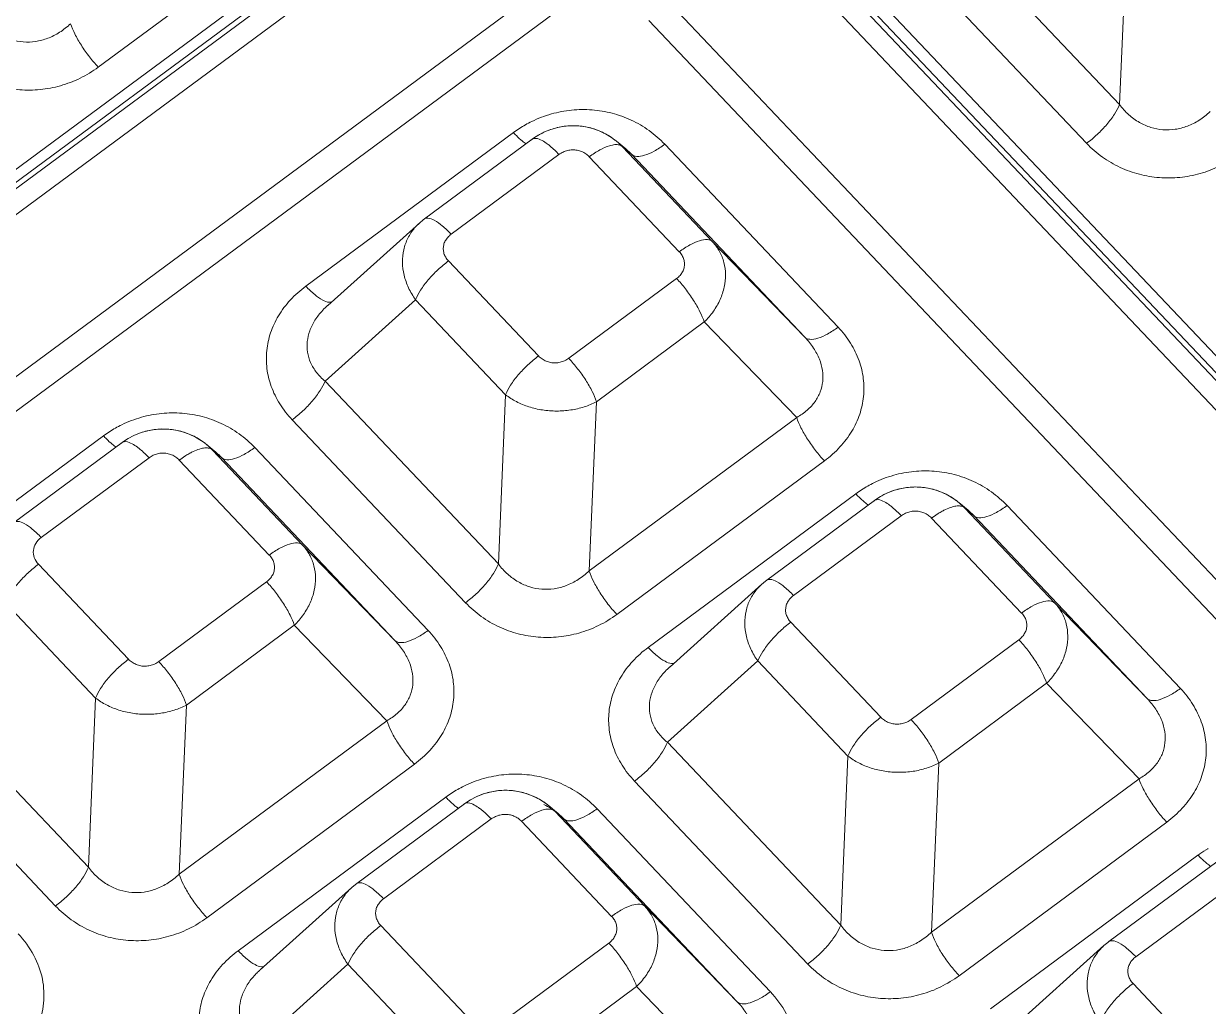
# Model space of a CAD drawing. Header units: millimetres. Extents: x 5536 to 6151, y 463 to 893.
# Drawn here: x 6047.52 to 6073.58, y 809.56 to 831.19 of the extents above; entities that cross this region are included whole.
import ezdxf

# ---------------------------------------------------------------- set-up
doc = ezdxf.new("R2010")
doc.units = ezdxf.units.MM
doc.header["$LTSCALE"] = 0.2
doc.layers.get('0').update_dxf_attribs({"lineweight": 18})

msp = doc.modelspace()

# ---------------------------------------------------------------- linework, layer by layer
for p, q in [((6058.645, 836.055), (6027.558, 813.053)), ((6058.424, 836.18), (6027.758, 813.49)), ((6027.636, 812.971), (6058.723, 835.973)), ((6088.065, 808.387), (6062.11, 835.787)), ((6062.384, 835.869), (6087.98, 808.848)), ((6058.961, 835.578), (6028.318, 812.905)), ((6062.017, 835.719), (6087.972, 808.318)), ((6087.319, 808.355), (6061.735, 835.364)), ((6049.158, 830.23), (6053.725, 833.609)), ((6067.81, 833.431), (6071.623, 829.406)), ((6071.783, 833.131), (6071.623, 829.406)), ((6067.088, 832.578), (6070.9, 828.553)), ((6058.87, 831.947), (6030.24, 810.763)), ((6085.31, 806.749), (6061.644, 831.733)), ((6059.187, 831.42), (6030.706, 810.346)), ((6084.796, 806.421), (6061.268, 831.259)), ((6053.724, 825.41), (6058.29, 828.789)), ((6058.704, 828.644), (6056.331, 826.888)), ((6060.525, 828.626), (6060.447, 828.683)), ((6060.763, 828.431), (6060.557, 828.6)), ((6061.62, 828.532), (6065.432, 824.507)), ((6056.921, 826.553), (6059.293, 828.308)), ((6059.959, 828.257), (6061.94, 826.166)), ((6060.688, 828.478), (6062.669, 826.387)), ((6060.755, 828.423), (6060.891, 828.311)), ((6060.891, 828.311), (6064.703, 824.286)), ((6054.205, 824.987), (6056.222, 826.799)), ((6062.669, 826.387), (6064.703, 824.286)), ((6058.842, 823.874), (6056.861, 825.965)), ((6061.88, 825.578), (6059.508, 823.823)), ((6056.139, 825.112), (6054.147, 823.321)), ((6058.119, 823.021), (6056.139, 825.112)), ((6062.489, 824.622), (6060.117, 822.867)), ((6062.489, 824.622), (6064.523, 822.521)), ((6057.959, 819.297), (6054.147, 823.321)), ((6058.119, 823.021), (6057.959, 819.297)), ((6060.117, 822.867), (6059.957, 819.143)), ((6064.523, 822.521), (6059.957, 819.143)), ((6057.237, 818.443), (6053.424, 822.468)), ((6044.704, 818.737), (6049.271, 822.115)), ((6049.684, 821.97), (6047.312, 820.215)), ((6051.506, 821.952), (6051.427, 822.01)), ((6051.743, 821.757), (6051.538, 821.927)), ((6051.669, 821.804), (6053.65, 819.714)), ((6051.736, 821.749), (6051.871, 821.638)), ((6052.6, 821.859), (6056.413, 817.834)), ((6047.902, 819.88), (6050.274, 821.635)), ((6050.94, 821.583), (6052.92, 819.493)), ((6051.871, 821.638), (6055.684, 817.613)), ((6065.133, 821.566), (6060.566, 818.187)), ((6061.254, 817.46), (6065.821, 820.839)), ((6066.234, 820.694), (6063.862, 818.939)), ((6068.056, 820.676), (6067.977, 820.733)), ((6068.293, 820.481), (6068.088, 820.65)), ((6068.219, 820.528), (6070.199, 818.437)), ((6068.286, 820.473), (6068.421, 820.362)), ((6069.15, 820.583), (6072.963, 816.558)), ((6064.452, 818.603), (6066.824, 820.359)), ((6069.47, 818.216), (6067.49, 820.307)), ((6072.234, 816.337), (6068.421, 820.362)), ((6053.65, 819.714), (6055.684, 817.613)), ((6049.822, 817.2), (6047.842, 819.291)), ((6050.488, 817.149), (6052.86, 818.904)), ((6061.736, 817.037), (6063.752, 818.849)), ((6049.1, 816.347), (6047.119, 818.438)), ((6070.199, 818.437), (6072.234, 816.337)), ((6053.47, 817.948), (6051.098, 816.193)), ((6053.47, 817.948), (6055.504, 815.848)), ((6064.392, 818.015), (6066.372, 815.924)), ((6069.41, 817.628), (6067.038, 815.873)), ((6063.669, 817.162), (6061.677, 815.372)), ((6065.65, 815.071), (6063.669, 817.162)), ((6048.94, 812.623), (6045.127, 816.648)), ((6070.02, 816.672), (6067.648, 814.917)), ((6070.02, 816.672), (6072.054, 814.571)), ((6049.1, 816.347), (6048.94, 812.623)), ((6051.098, 816.193), (6050.937, 812.469)), ((6048.217, 811.77), (6044.405, 815.795)), ((6050.937, 812.469), (6055.504, 815.848)), ((6061.677, 815.372), (6065.49, 811.347)), ((6065.65, 815.071), (6065.49, 811.347)), ((6056.113, 814.892), (6051.547, 811.513)), ((6067.648, 814.917), (6067.487, 811.193)), ((6064.767, 810.494), (6060.955, 814.519)), ((6072.054, 814.571), (6067.487, 811.193)), ((6052.235, 810.787), (6056.801, 814.166)), ((6057.215, 814.02), (6054.843, 812.265)), ((6059.036, 814.003), (6058.958, 814.06)), ((6059.274, 813.807), (6059.068, 813.977)), ((6060.131, 813.909), (6063.943, 809.884)), ((6055.432, 811.93), (6057.804, 813.685)), ((6058.47, 813.634), (6060.451, 811.543)), ((6059.199, 813.855), (6061.18, 811.764)), ((6059.402, 813.688), (6059.267, 813.799)), ((6063.214, 809.663), (6059.402, 813.688)), ((6072.663, 813.616), (6068.097, 810.237)), ((6068.785, 809.511), (6073.351, 812.889)), ((6073.765, 812.744), (6071.392, 810.989)), ((6071.982, 810.654), (6074.354, 812.409)), ((6052.716, 810.364), (6054.733, 812.175)), ((6061.18, 811.764), (6063.214, 809.663)), ((6057.353, 809.251), (6055.372, 811.341)), ((6060.391, 810.954), (6058.019, 809.199)), ((6069.262, 809.084), (6071.283, 810.899)), ((6054.65, 810.488), (6052.658, 808.698)), ((6056.631, 808.398), (6054.65, 810.488)), ((6061, 809.999), (6058.628, 808.243)), ((6061, 809.999), (6063.034, 807.898)), ((6073.903, 807.974), (6071.922, 810.065))]:
    msp.add_line(p, q)
for points in [[(6060.447, 828.683), (6060.315, 828.763), (6060.176, 828.828), (6060.031, 828.88), (6059.881, 828.916), (6059.728, 828.936), (6059.573, 828.941), (6059.419, 828.93), (6059.266, 828.903), (6059.117, 828.86), (6058.973, 828.803), (6058.835, 828.731), (6058.704, 828.644)], [(6056.331, 826.888), (6056.307, 826.87), (6056.221, 826.798)], [(6051.427, 822.01), (6051.296, 822.089), (6051.157, 822.155), (6051.012, 822.206), (6050.862, 822.242), (6050.709, 822.262), (6050.554, 822.267), (6050.399, 822.256), (6050.247, 822.229), (6050.098, 822.187), (6049.953, 822.129), (6049.816, 822.057), (6049.684, 821.97)], [(6067.977, 820.733), (6067.846, 820.813), (6067.707, 820.879), (6067.562, 820.93), (6067.412, 820.966), (6067.258, 820.986), (6067.104, 820.991), (6066.949, 820.98), (6066.797, 820.953), (6066.647, 820.91), (6066.503, 820.853), (6066.366, 820.781), (6066.234, 820.694)], [(6063.862, 818.939), (6063.838, 818.92), (6063.751, 818.848)], [(6058.958, 814.06), (6058.826, 814.139), (6058.687, 814.205), (6058.542, 814.256), (6058.392, 814.292), (6058.239, 814.313), (6058.084, 814.317), (6057.93, 814.306), (6057.777, 814.279), (6057.628, 814.237), (6057.484, 814.179), (6057.346, 814.107), (6057.215, 814.02)], [(6054.842, 812.265), (6054.818, 812.247), (6054.732, 812.175)], [(6071.392, 810.989), (6071.368, 810.97), (6071.282, 810.898)]]:
    msp.add_lwpolyline(points)
for centre, radius, start, end in [((6059.823, 826.718), 2.577, 122.966, 126.4942), ((6060.258, 830.65), 2.708, 223.3974, 225.3914), ((6059.83, 826.706), 2.59, 119.4982, 122.9674), ((6059.61, 827.42), 1.522, 115.2953, 123.2049), ((6059.607, 827.425), 1.515, 123.2007, 127.1755), ((6059.613, 827.455), 1.484, 47.5855, 52.0616), ((6059.619, 827.462), 1.475, 43.5431, 47.588), ((6059.86, 827.337), 1.418, 47.0817, 50.4684), ((6059.871, 827.348), 1.403, 43.3653, 47.0837), ((6050.811, 820.033), 2.59, 119.4982, 122.9674), ((6050.803, 820.044), 2.577, 122.966, 126.4942), ((6051.239, 823.976), 2.708, 223.3974, 225.3914), ((6050.587, 820.751), 1.515, 123.2007, 127.1755), ((6050.59, 820.746), 1.522, 115.2953, 123.2049), ((6050.593, 820.781), 1.484, 47.5855, 52.0616), ((6050.6, 820.788), 1.475, 43.5431, 47.588), ((6050.841, 820.664), 1.418, 47.0817, 50.4684), ((6052.09, 820.066), 1.904, 121.8578, 122.6515), ((6050.851, 820.675), 1.403, 43.3653, 47.0837), ((6067.353, 818.768), 2.577, 122.966, 126.4942), ((6067.361, 818.757), 2.59, 119.4982, 122.9674), ((6067.789, 822.7), 2.708, 223.3974, 225.3914), ((6067.137, 819.475), 1.515, 123.2007, 127.1755), ((6067.14, 819.47), 1.522, 115.2953, 123.2049), ((6067.143, 819.505), 1.484, 47.5855, 52.0616), ((6068.64, 818.789), 1.904, 121.8578, 122.6515), ((6067.15, 819.512), 1.475, 43.5431, 47.588), ((6067.391, 819.387), 1.418, 47.0817, 50.4684), ((6067.401, 819.398), 1.403, 43.3653, 47.0837), ((6058.335, 812.092), 2.579, 122.9764, 126.4908), ((6058.769, 816.027), 2.708, 223.3973, 225.3913), ((6058.342, 812.082), 2.591, 119.5176, 122.9779), ((6058.121, 812.796), 1.522, 115.2953, 123.2049), ((6057.831, 814.994), 1.311, 233.9262, 235.0047), ((6058.118, 812.801), 1.515, 123.2007, 127.1755), ((6058.352, 812.685), 1.453, 58.0532, 65.1772), ((6058.124, 812.832), 1.484, 47.5855, 52.0616), ((6058.13, 812.838), 1.475, 43.5431, 47.588), ((6058.376, 812.719), 1.41, 43.3752, 50.4825), ((6074.883, 810.819), 2.575, 121.773, 126.4908), ((6075.319, 814.75), 2.708, 223.3974, 225.3914), ((6074.892, 810.804), 2.593, 120.4607, 121.7778), ((6053.896, 809.047), 1.767, 131.9572, 133.5126)]:
    msp.add_arc(centre, radius, start, end)
for points, knots in [([(6007.873, 841.483), (6007.675, 839.536), (6007.567, 835.605), (6008.276, 829.741), (6009.844, 824.01), (6012.244, 818.514), (6015.433, 813.345), (6019.355, 808.591), (6023.942, 804.332), (6029.117, 800.641), (6034.79, 797.578), (6040.866, 795.194), (6047.241, 793.529), (6053.808, 792.611), (6060.456, 792.455), (6067.073, 793.064), (6073.547, 794.426), (6077.718, 795.83), (6079.744, 796.65)], [0, 0, 0, 0, 13127.557086, 26271.787669, 39492.570786, 52844.310567, 66372.574552, 80107.448163, 94066.135326, 108247.986067, 122639.85449, 137213.198705, 151930.239714, 166743.337818, 181600.264062, 196445.8692, 211225.538733, 225889.094371, 225889.094371, 225889.094371, 225889.094371]), ([(6008.935, 834.441), (6009.05, 833.524), (6009.465, 830.947), (6010.612, 826.622), (6012.717, 821.52), (6015.684, 816.45), (6019.478, 811.643), (6024.035, 807.261), (6029.274, 803.427), (6035.082, 800.248), (6041.328, 797.798), (6047.887, 796.125), (6054.643, 795.255), (6061.473, 795.206), (6068.243, 795.976), (6072.655, 797.03), (6074.809, 797.687)], [0, 0, 0, 0, 6449.194997, 18202.704763, 31140.65271, 44851.238716, 59064.142531, 73742.2509, 88840.293917, 104242.039161, 119823.080497, 135540.806701, 151367.170835, 167243.23423, 183095.799595, 198810.42317, 198810.42317, 198810.42317, 198810.42317]), ([(6009.076, 834.46), (6009.324, 832.446), (6010.141, 828.432), (6012.287, 822.644), (6015.315, 817.176), (6019.164, 812.135), (6023.76, 807.615), (6029.014, 803.7), (6034.826, 800.462), (6041.086, 797.962), (6047.676, 796.246), (6054.471, 795.345), (6061.345, 795.277), (6068.017, 796.025), (6072.322, 797.034), (6074.358, 797.638)], [0, 0, 0, 0, 13318.111137, 26751.914543, 40357.154746, 54174.443117, 68227.584312, 82520.931532, 97041.802749, 111760.749273, 126634.621657, 141610.450302, 156628.202443, 171625.488965, 185564.625875, 185564.625875, 185564.625875, 185564.625875]), ([(6046.551, 831.34), (6046.612, 831.258), (6046.747, 831.111), (6046.983, 830.939), (6047.239, 830.827), (6047.507, 830.775), (6047.781, 830.785), (6048.053, 830.857), (6048.316, 830.99), (6048.474, 831.115), (6048.549, 831.186)], [0, 0, 0, 0, 15712.49961, 30599.141978, 44753.122797, 58579.314248, 72441.431999, 86701.430641, 101757.23497, 117628.155404, 117628.155404, 117628.155404, 117628.155404]), ([(6049.158, 830.23), (6049.089, 830.303), (6048.958, 830.457), (6048.785, 830.702), (6048.645, 830.945), (6048.574, 831.108), (6048.549, 831.186)], [0, 0, 0, 0, 16574.228269, 33528.839484, 49396.769168, 62848.989055, 62848.989055, 62848.989055, 62848.989055]), ([(6045.829, 830.487), (6045.934, 830.375), (6046.166, 830.174), (6046.56, 829.944), (6046.986, 829.791), (6047.43, 829.718), (6047.881, 829.723), (6048.331, 829.808), (6048.765, 829.974), (6049.033, 830.137), (6049.158, 830.23)], [0, 0, 0, 0, 14833.985924, 29519.947398, 43978.716713, 58386.62548, 72858.687992, 87501.391701, 102480.455475, 117626.77867, 117626.77867, 117626.77867, 117626.77867]), ([(6058.555, 828.961), (6058.6, 828.986), (6058.782, 829.083), (6059.118, 829.211), (6059.568, 829.296), (6060.02, 829.301), (6060.463, 829.227), (6060.889, 829.075), (6061.283, 828.845), (6061.515, 828.643), (6061.62, 828.532)], [0, 0, 0, 0, 5506.869599, 21929.145856, 37989.925778, 53864.738791, 69673.448873, 85539.155759, 101661.46784, 117894.601466, 117894.601466, 117894.601466, 117894.601466]), ([(6070.9, 828.553), (6070.982, 828.614), (6071.138, 828.745), (6071.344, 828.96), (6071.51, 829.18), (6071.594, 829.333), (6071.623, 829.406)], [0, 0, 0, 0, 17028.116165, 34123.023452, 49883.745342, 63102.960021, 63102.960021, 63102.960021, 63102.960021]), ([(6071.623, 829.406), (6071.684, 829.325), (6071.818, 829.177), (6072.054, 829.006), (6072.31, 828.893), (6072.579, 828.842), (6072.852, 828.852), (6073.125, 828.924), (6073.388, 829.057), (6073.546, 829.182), (6073.62, 829.252)], [0, 0, 0, 0, 15783.48634, 30737.384347, 44955.310741, 58843.966872, 72768.711602, 87093.1348, 102216.959005, 118159.581898, 118159.581898, 118159.581898, 118159.581898]), ([(6058.96, 828.795), (6059.054, 828.84), (6059.253, 828.91), (6059.566, 828.951), (6059.879, 828.927), (6060.181, 828.838), (6060.392, 828.724), (6060.501, 828.645), (6060.525, 828.626)], [0, 0, 0, 0, 17151.877609, 34255.553434, 51320.040683, 68360.484514, 85397.231036, 90437.92594, 90437.92594, 90437.92594, 90437.92594]), ([(6058.356, 828.722), (6058.398, 828.681), (6058.466, 828.619), (6058.539, 828.563), (6058.567, 828.543)], [0, 0, 0, 0, 22308.83409, 35505.649417, 35505.649417, 35505.649417, 35505.649417]), ([(6059.036, 828.54), (6059, 828.567), (6058.921, 828.619), (6058.812, 828.67), (6058.739, 828.66), (6058.72, 828.652)], [0, 0, 0, 0, 19427.140377, 40608.301828, 49627.115463, 49627.115463, 49627.115463, 49627.115463]), ([(6059.293, 828.308), (6059.232, 828.373), (6059.149, 828.454), (6059.057, 828.525), (6059.036, 828.54)], [0, 0, 0, 0, 27486.192704, 35510.050652, 35510.050652, 35510.050652, 35510.050652]), ([(6059.959, 828.257), (6060.034, 828.312), (6060.176, 828.406), (6060.352, 828.485), (6060.447, 828.512), (6060.468, 828.516)], [0, 0, 0, 0, 24076.076753, 44075.465449, 49638.937073, 49638.937073, 49638.937073, 49638.937073]), ([(6060.468, 828.516), (6060.503, 828.524), (6060.569, 828.53), (6060.633, 828.514), (6060.658, 828.501)], [0, 0, 0, 0, 19905.762257, 35519.084497, 35519.084497, 35519.084497, 35519.084497]), ([(6061.62, 828.532), (6061.545, 828.477), (6061.403, 828.383), (6061.194, 828.289), (6061.021, 828.251), (6060.919, 828.283), (6060.89, 828.311)], [0, 0, 0, 0, 21849.821855, 39999.916841, 53495.019517, 62995.275273, 62995.275273, 62995.275273, 62995.275273]), ([(6070.9, 828.553), (6071.006, 828.442), (6071.237, 828.24), (6071.632, 828.011), (6072.057, 827.858), (6072.501, 827.784), (6072.953, 827.79), (6073.403, 827.875), (6073.836, 828.041), (6074.104, 828.203), (6074.23, 828.296)], [0, 0, 0, 0, 14901.006595, 29653.319956, 44177.414698, 58650.419099, 73187.867094, 87896.727248, 102943.467166, 118158.222188, 118158.222188, 118158.222188, 118158.222188]), ([(6059.293, 828.308), (6059.322, 828.329), (6059.382, 828.365), (6059.482, 828.4), (6059.587, 828.413), (6059.691, 828.405), (6059.791, 828.376), (6059.883, 828.327), (6059.936, 828.282), (6059.959, 828.257)], [0, 0, 0, 0, 15095.241504, 30168.217019, 45184.284886, 60132.88167, 75009.410162, 89819.079999, 104562.8545, 104562.8545, 104562.8545, 104562.8545]), ([(6056.139, 825.112), (6056.079, 825.194), (6055.976, 825.367), (6055.877, 825.648), (6055.84, 825.933), (6055.867, 826.212), (6055.959, 826.472), (6056.087, 826.665), (6056.184, 826.765), (6056.221, 826.798)], [0, 0, 0, 0, 17240.288078, 33917.167506, 50014.136982, 65621.554772, 80920.395593, 96152.89113, 104509.131556, 104509.131556, 104509.131556, 104509.131556]), ([(6056.921, 826.553), (6056.86, 826.618), (6056.743, 826.731), (6056.573, 826.852), (6056.435, 826.917), (6056.354, 826.903), (6056.332, 826.888)], [0, 0, 0, 0, 23747.834811, 42708.272078, 55838.343379, 62951.425395, 62951.425395, 62951.425395, 62951.425395]), ([(6056.861, 825.965), (6056.838, 825.989), (6056.798, 826.041), (6056.759, 826.13), (6056.743, 826.224), (6056.753, 826.317), (6056.787, 826.407), (6056.844, 826.488), (6056.894, 826.533), (6056.921, 826.553)], [0, 0, 0, 0, 15498.716687, 30313.147364, 44684.6632, 58964.276309, 73518.800744, 88651.341498, 104527.204871, 104527.204871, 104527.204871, 104527.204871]), ([(6061.94, 826.166), (6062.014, 826.222), (6062.157, 826.316), (6062.365, 826.409), (6062.538, 826.448), (6062.641, 826.416), (6062.669, 826.387)], [0, 0, 0, 0, 21856.962006, 40013.067918, 53512.63905, 63015.895102, 63015.895102, 63015.895102, 63015.895102]), ([(6061.94, 826.166), (6061.963, 826.142), (6062.003, 826.09), (6062.042, 826.001), (6062.058, 825.908), (6062.048, 825.814), (6062.014, 825.725), (6061.957, 825.643), (6061.907, 825.598), (6061.88, 825.578)], [0, 0, 0, 0, 15513.052569, 30341.186181, 44725.995269, 59018.816623, 73586.803588, 88733.341521, 104623.889626, 104623.889626, 104623.889626, 104623.889626]), ([(6062.669, 826.387), (6062.729, 826.323), (6062.834, 826.18), (6062.932, 825.932), (6062.967, 825.663), (6062.937, 825.385), (6062.846, 825.11), (6062.696, 824.849), (6062.563, 824.694), (6062.489, 824.622)], [0, 0, 0, 0, 13994.699587, 27976.135566, 42217.729477, 56934.700998, 72249.204084, 88180.335086, 104635.538061, 104635.538061, 104635.538061, 104635.538061]), ([(6056.861, 825.965), (6056.78, 825.904), (6056.623, 825.773), (6056.417, 825.558), (6056.251, 825.338), (6056.168, 825.185), (6056.139, 825.112)], [0, 0, 0, 0, 16987.708814, 34042.243308, 49765.932444, 62954.220655, 62954.220655, 62954.220655, 62954.220655]), ([(6053.424, 822.468), (6053.321, 822.577), (6053.14, 822.808), (6052.951, 823.193), (6052.854, 823.594), (6052.849, 823.997), (6052.936, 824.392), (6053.112, 824.771), (6053.376, 825.12), (6053.601, 825.319), (6053.724, 825.41)], [0, 0, 0, 0, 15656.720902, 30486.097819, 44596.803429, 58408.251623, 72297.491783, 86627.96109, 101795.747788, 117800.575824, 117800.575824, 117800.575824, 117800.575824]), ([(6053.724, 825.41), (6053.785, 825.345), (6053.902, 825.233), (6054.071, 825.111), (6054.203, 825.05), (6054.273, 825.058), (6054.291, 825.064)], [0, 0, 0, 0, 24560.655391, 44170.054291, 57749.530469, 62929.976485, 62929.976485, 62929.976485, 62929.976485]), ([(6061.88, 825.578), (6061.949, 825.505), (6062.081, 825.35), (6062.253, 825.106), (6062.393, 824.863), (6062.464, 824.7), (6062.489, 824.622)], [0, 0, 0, 0, 16619.033388, 33619.47802, 49530.303486, 63018.888768, 63018.888768, 63018.888768, 63018.888768]), ([(6054.147, 823.321), (6054.077, 823.378), (6053.954, 823.502), (6053.821, 823.719), (6053.752, 823.952), (6053.747, 824.193), (6053.803, 824.434), (6053.921, 824.67), (6054.064, 824.852), (6054.166, 824.952), (6054.203, 824.985)], [0, 0, 0, 0, 16492.519928, 31805.663572, 46303.056169, 60679.492519, 75542.338809, 91415.536222, 108779.541725, 117820.469446, 117820.469446, 117820.469446, 117820.469446]), ([(6065.432, 824.507), (6065.358, 824.452), (6065.215, 824.358), (6065.007, 824.264), (6064.834, 824.226), (6064.731, 824.258), (6064.703, 824.286)], [0, 0, 0, 0, 21870.594604, 40037.77878, 53545.501449, 63054.64993, 63054.64993, 63054.64993, 63054.64993]), ([(6065.432, 824.507), (6065.535, 824.399), (6065.716, 824.168), (6065.906, 823.782), (6066.003, 823.382), (6066.007, 822.979), (6065.921, 822.583), (6065.744, 822.205), (6065.48, 821.856), (6065.256, 821.656), (6065.133, 821.566)], [0, 0, 0, 0, 15691.984247, 30554.761098, 44697.247991, 58539.803457, 72460.326098, 86823.071656, 102025.020483, 118065.8959, 118065.8959, 118065.8959, 118065.8959]), ([(6064.703, 824.286), (6064.773, 824.213), (6064.896, 824.061), (6065.027, 823.813), (6065.097, 823.561), (6065.105, 823.315), (6065.049, 823.079), (6064.932, 822.861), (6064.754, 822.668), (6064.605, 822.566), (6064.523, 822.521)], [0, 0, 0, 0, 17123.093771, 32845.060806, 47254.062368, 60847.501063, 74156.482365, 87768.308797, 102320.891241, 118051.765286, 118051.765286, 118051.765286, 118051.765286]), ([(6058.842, 823.874), (6058.76, 823.814), (6058.604, 823.682), (6058.398, 823.467), (6058.232, 823.247), (6058.148, 823.094), (6058.119, 823.021)], [0, 0, 0, 0, 16996.136479, 34059.075467, 49790.433436, 62985.067579, 62985.067579, 62985.067579, 62985.067579]), ([(6059.508, 823.823), (6059.48, 823.802), (6059.419, 823.766), (6059.319, 823.731), (6059.214, 823.718), (6059.11, 823.726), (6059.01, 823.755), (6058.918, 823.804), (6058.865, 823.849), (6058.842, 823.874)], [0, 0, 0, 0, 15098.837507, 30175.403714, 45195.048716, 60147.206562, 75027.278948, 89840.476751, 104587.763522, 104587.763522, 104587.763522, 104587.763522]), ([(6059.508, 823.823), (6059.577, 823.75), (6059.708, 823.595), (6059.881, 823.351), (6060.021, 823.108), (6060.092, 822.944), (6060.117, 822.867)], [0, 0, 0, 0, 16614.0805, 33609.538261, 49515.75846, 63000.454171, 63000.454171, 63000.454171, 63000.454171]), ([(6053.424, 822.468), (6053.506, 822.529), (6053.662, 822.66), (6053.868, 822.876), (6054.034, 823.095), (6054.118, 823.248), (6054.147, 823.322)], [0, 0, 0, 0, 16983.438084, 34033.496241, 49752.865302, 62937.38099, 62937.38099, 62937.38099, 62937.38099]), ([(6060.117, 822.867), (6060.031, 822.821), (6059.846, 822.745), (6059.55, 822.677), (6059.24, 822.654), (6058.93, 822.678), (6058.631, 822.747), (6058.357, 822.859), (6058.193, 822.963), (6058.119, 823.021)], [0, 0, 0, 0, 14517.054641, 29643.653271, 45112.490203, 60626.048846, 75884.30817, 90613.460922, 104590.021193, 104590.021193, 104590.021193, 104590.021193]), ([(6049.535, 822.287), (6049.58, 822.313), (6049.763, 822.409), (6050.099, 822.537), (6050.548, 822.622), (6051, 822.628), (6051.444, 822.554), (6051.87, 822.401), (6052.264, 822.171), (6052.495, 821.97), (6052.6, 821.859)], [0, 0, 0, 0, 5500.740121, 21904.737395, 37947.640704, 53804.784093, 69595.898129, 85443.945525, 101548.312501, 117763.377673, 117763.377673, 117763.377673, 117763.377673]), ([(6065.133, 821.566), (6065.064, 821.638), (6064.932, 821.793), (6064.759, 822.037), (6064.619, 822.28), (6064.548, 822.444), (6064.523, 822.521)], [0, 0, 0, 0, 16630.435382, 33642.543678, 49564.285251, 63062.124784, 63062.124784, 63062.124784, 63062.124784]), ([(6049.94, 822.122), (6050.035, 822.166), (6050.234, 822.236), (6050.546, 822.277), (6050.86, 822.253), (6051.161, 822.165), (6051.373, 822.051), (6051.482, 821.971), (6051.506, 821.952)], [0, 0, 0, 0, 17132.786139, 34217.424147, 51262.9172, 68284.393593, 85302.176801, 90337.260995, 90337.260995, 90337.260995, 90337.260995]), ([(6049.337, 822.048), (6049.378, 822.007), (6049.446, 821.945), (6049.52, 821.889), (6049.548, 821.869)], [0, 0, 0, 0, 22283.980953, 35466.094389, 35466.094389, 35466.094389, 35466.094389]), ([(6050.017, 821.867), (6049.98, 821.893), (6049.902, 821.945), (6049.792, 821.996), (6049.719, 821.987), (6049.7, 821.978)], [0, 0, 0, 0, 19404.532497, 40561.044868, 49569.363069, 49569.363069, 49569.363069, 49569.363069]), ([(6050.274, 821.635), (6050.212, 821.7), (6050.129, 821.781), (6050.038, 821.851), (6050.017, 821.867)], [0, 0, 0, 0, 27455.576303, 35470.496609, 35470.496609, 35470.496609, 35470.496609]), ([(6050.274, 821.635), (6050.302, 821.656), (6050.363, 821.692), (6050.463, 821.726), (6050.567, 821.74), (6050.672, 821.732), (6050.772, 821.702), (6050.864, 821.653), (6050.916, 821.608), (6050.94, 821.583)], [0, 0, 0, 0, 15078.082669, 30133.924635, 45132.923672, 60064.528307, 74924.146566, 89716.982179, 104443.997354, 104443.997354, 104443.997354, 104443.997354]), ([(6051.085, 821.683), (6051.114, 821.701), (6051.168, 821.732), (6051.223, 821.76), (6051.248, 821.772)], [0, 0, 0, 0, 19620.316931, 35477.505913, 35477.505913, 35477.505913, 35477.505913]), ([(6051.248, 821.772), (6051.293, 821.793), (6051.359, 821.819), (6051.428, 821.838), (6051.449, 821.843)], [0, 0, 0, 0, 24741.019473, 35478.422007, 35478.422007, 35478.422007, 35478.422007]), ([(6051.449, 821.843), (6051.484, 821.85), (6051.549, 821.856), (6051.614, 821.841), (6051.639, 821.827)], [0, 0, 0, 0, 19883.595673, 35479.531288, 35479.531288, 35479.531288, 35479.531288]), ([(6052.6, 821.859), (6052.526, 821.803), (6052.383, 821.709), (6052.175, 821.616), (6052.002, 821.577), (6051.899, 821.609), (6051.871, 821.638)], [0, 0, 0, 0, 21825.506227, 39955.402839, 53435.487469, 62925.170839, 62925.170839, 62925.170839, 62925.170839]), ([(6066.085, 821.011), (6066.13, 821.036), (6066.313, 821.133), (6066.649, 821.261), (6067.098, 821.346), (6067.55, 821.351), (6067.994, 821.277), (6068.42, 821.125), (6068.814, 820.895), (6069.045, 820.693), (6069.15, 820.583)], [0, 0, 0, 0, 5517.130017, 21970.004311, 38060.708729, 53965.099744, 69803.264665, 85698.532586, 101850.883808, 118114.263062, 118114.263062, 118114.263062, 118114.263062]), ([(6066.49, 820.845), (6066.585, 820.89), (6066.784, 820.96), (6067.096, 821.001), (6067.41, 820.977), (6067.711, 820.888), (6067.923, 820.774), (6068.032, 820.695), (6068.056, 820.676)], [0, 0, 0, 0, 17183.830712, 34319.369843, 51415.647392, 68487.836732, 85556.321877, 90606.407347, 90606.407347, 90606.407347, 90606.407347]), ([(6065.887, 820.772), (6065.928, 820.731), (6065.996, 820.669), (6066.07, 820.613), (6066.098, 820.593)], [0, 0, 0, 0, 22350.37107, 35571.757643, 35571.757643, 35571.757643, 35571.757643]), ([(6066.567, 820.59), (6066.53, 820.617), (6066.452, 820.669), (6066.342, 820.72), (6066.269, 820.71), (6066.25, 820.702)], [0, 0, 0, 0, 19461.713352, 40680.569275, 49715.432993, 49715.432993, 49715.432993, 49715.432993]), ([(6066.824, 820.359), (6066.762, 820.424), (6066.679, 820.504), (6066.588, 820.575), (6066.567, 820.59)], [0, 0, 0, 0, 27537.36435, 35576.160497, 35576.160497, 35576.160497, 35576.160497]), ([(6066.824, 820.359), (6066.852, 820.379), (6066.913, 820.415), (6067.013, 820.45), (6067.117, 820.463), (6067.222, 820.455), (6067.322, 820.426), (6067.413, 820.377), (6067.466, 820.332), (6067.49, 820.307)], [0, 0, 0, 0, 15122.771847, 30223.237086, 45266.690894, 60242.550567, 75146.210522, 89982.88987, 104753.553711, 104753.553711, 104753.553711, 104753.553711]), ([(6067.635, 820.406), (6067.664, 820.424), (6067.718, 820.456), (6067.773, 820.484), (6067.798, 820.496)], [0, 0, 0, 0, 19678.753194, 35583.170508, 35583.170508, 35583.170508, 35583.170508]), ([(6067.798, 820.496), (6067.843, 820.517), (6067.909, 820.543), (6067.978, 820.562), (6067.999, 820.567)], [0, 0, 0, 0, 24814.704984, 35584.086435, 35584.086435, 35584.086435, 35584.086435]), ([(6067.999, 820.567), (6068.034, 820.574), (6068.099, 820.58), (6068.164, 820.564), (6068.189, 820.551)], [0, 0, 0, 0, 19942.812595, 35585.195711, 35585.195711, 35585.195711, 35585.195711]), ([(6069.15, 820.583), (6069.076, 820.527), (6068.933, 820.433), (6068.725, 820.339), (6068.552, 820.301), (6068.449, 820.333), (6068.421, 820.362)], [0, 0, 0, 0, 21890.508558, 40074.400963, 53594.632966, 63112.579218, 63112.579218, 63112.579218, 63112.579218]), ([(6047.902, 819.88), (6047.84, 819.945), (6047.724, 820.057), (6047.553, 820.179), (6047.416, 820.243), (6047.334, 820.23), (6047.312, 820.215)], [0, 0, 0, 0, 23721.391499, 42660.716252, 55776.167173, 62881.328735, 62881.328735, 62881.328735, 62881.328735]), ([(6047.902, 819.88), (6047.854, 819.844), (6047.774, 819.76), (6047.717, 819.598), (6047.739, 819.429), (6047.802, 819.333), (6047.842, 819.291)], [0, 0, 0, 0, 16637.003616, 31736.330746, 46662.240244, 62885.701443, 62885.701443, 62885.701443, 62885.701443]), ([(6052.92, 819.493), (6052.995, 819.548), (6053.137, 819.642), (6053.346, 819.736), (6053.519, 819.774), (6053.621, 819.742), (6053.65, 819.714)], [0, 0, 0, 0, 21832.652901, 39968.565758, 53453.122793, 62945.809405, 62945.809405, 62945.809405, 62945.809405]), ([(6053.65, 819.714), (6053.71, 819.65), (6053.815, 819.507), (6053.913, 819.258), (6053.948, 818.989), (6053.918, 818.711), (6053.826, 818.436), (6053.676, 818.176), (6053.543, 818.021), (6053.47, 817.948)], [0, 0, 0, 0, 13978.808635, 27944.368725, 42169.791328, 56870.051761, 72167.165258, 88080.206491, 104516.724617, 104516.724617, 104516.724617, 104516.724617]), ([(6052.92, 819.493), (6052.943, 819.468), (6052.983, 819.416), (6053.023, 819.327), (6053.038, 819.234), (6053.029, 819.14), (6052.994, 819.051), (6052.938, 818.97), (6052.888, 818.925), (6052.86, 818.904)], [0, 0, 0, 0, 15495.434741, 30306.728373, 44675.200939, 58951.790254, 73503.232696, 88632.569031, 104505.070604, 104505.070604, 104505.070604, 104505.070604]), ([(6047.842, 819.291), (6047.76, 819.231), (6047.604, 819.1), (6047.398, 818.884), (6047.232, 818.664), (6047.148, 818.512), (6047.119, 818.438)], [0, 0, 0, 0, 16968.796646, 34004.344561, 49710.528741, 62884.134619, 62884.134619, 62884.134619, 62884.134619]), ([(6057.237, 818.443), (6057.319, 818.504), (6057.475, 818.635), (6057.681, 818.851), (6057.847, 819.07), (6057.931, 819.223), (6057.959, 819.297)], [0, 0, 0, 0, 16999.299265, 34065.413471, 49799.698861, 62996.788356, 62996.788356, 62996.788356, 62996.788356]), ([(6059.957, 819.143), (6059.882, 819.072), (6059.724, 818.947), (6059.461, 818.814), (6059.188, 818.742), (6058.915, 818.732), (6058.646, 818.784), (6058.39, 818.896), (6058.154, 819.068), (6058.02, 819.215), (6057.959, 819.297)], [0, 0, 0, 0, 15951.039935, 31043.309094, 45345.407612, 59249.06989, 73113.737155, 87307.821643, 102244.592731, 117968.85468, 117968.85468, 117968.85468, 117968.85468]), ([(6060.566, 818.187), (6060.497, 818.259), (6060.366, 818.414), (6060.193, 818.659), (6060.053, 818.902), (6059.982, 819.065), (6059.957, 819.142)], [0, 0, 0, 0, 16621.247232, 33623.821451, 49536.527926, 63026.655084, 63026.655084, 63026.655084, 63026.655084]), ([(6052.86, 818.904), (6052.929, 818.831), (6053.061, 818.677), (6053.234, 818.432), (6053.374, 818.189), (6053.445, 818.026), (6053.47, 817.948)], [0, 0, 0, 0, 16600.553525, 33582.094181, 49475.227296, 62948.813676, 62948.813676, 62948.813676, 62948.813676]), ([(6063.669, 817.162), (6063.609, 817.244), (6063.506, 817.417), (6063.407, 817.698), (6063.37, 817.983), (6063.398, 818.262), (6063.489, 818.522), (6063.617, 818.715), (6063.715, 818.815), (6063.751, 818.848)], [0, 0, 0, 0, 17271.754272, 33979.071595, 50105.420536, 65741.324277, 81068.08786, 96328.385058, 104699.876917, 104699.876917, 104699.876917, 104699.876917]), ([(6064.452, 818.603), (6064.39, 818.668), (6064.274, 818.781), (6064.103, 818.902), (6063.966, 818.967), (6063.884, 818.954), (6063.862, 818.938)], [0, 0, 0, 0, 23792.09145, 42787.863538, 55942.404137, 63068.742145, 63068.742145, 63068.742145, 63068.742145]), ([(6064.392, 818.015), (6064.369, 818.039), (6064.329, 818.092), (6064.289, 818.18), (6064.274, 818.274), (6064.284, 818.367), (6064.318, 818.457), (6064.374, 818.538), (6064.424, 818.583), (6064.452, 818.603)], [0, 0, 0, 0, 15526.998445, 30368.462208, 44766.202892, 59071.873178, 73652.956428, 88813.110749, 104717.94409, 104717.94409, 104717.94409, 104717.94409]), ([(6060.566, 818.187), (6060.44, 818.093), (6060.172, 817.931), (6059.738, 817.765), (6059.289, 817.68), (6058.837, 817.675), (6058.393, 817.748), (6057.967, 817.901), (6057.573, 818.131), (6057.342, 818.333), (6057.237, 818.443)], [0, 0, 0, 0, 15229.171891, 30242.229293, 44924.810877, 59437.383634, 73889.525846, 88393.773886, 103132.607464, 117972.752833, 117972.752833, 117972.752833, 117972.752833]), ([(6069.47, 818.216), (6069.545, 818.272), (6069.687, 818.366), (6069.896, 818.46), (6070.069, 818.498), (6070.171, 818.466), (6070.199, 818.437)], [0, 0, 0, 0, 21897.659379, 40087.571713, 53612.278865, 63133.229852, 63133.229852, 63133.229852, 63133.229852]), ([(6070.199, 818.437), (6070.26, 818.374), (6070.365, 818.231), (6070.463, 817.982), (6070.497, 817.713), (6070.468, 817.435), (6070.376, 817.16), (6070.226, 816.899), (6070.093, 816.744), (6070.02, 816.672)], [0, 0, 0, 0, 14020.214659, 28027.141536, 42294.700651, 57038.504092, 72380.928511, 88341.105079, 104826.309105, 104826.309105, 104826.309105, 104826.309105]), ([(6069.47, 818.216), (6069.493, 818.192), (6069.533, 818.14), (6069.573, 818.051), (6069.588, 817.958), (6069.579, 817.864), (6069.544, 817.775), (6069.488, 817.694), (6069.438, 817.648), (6069.41, 817.628)], [0, 0, 0, 0, 15541.337688, 30396.507599, 44807.544652, 59126.426279, 73720.975214, 88895.129996, 104814.65151, 104814.65151, 104814.65151, 104814.65151]), ([(6056.413, 817.834), (6056.338, 817.779), (6056.196, 817.684), (6055.988, 817.591), (6055.815, 817.552), (6055.712, 817.584), (6055.684, 817.613)], [0, 0, 0, 0, 21846.292439, 39993.289604, 53486.00277, 62984.584869, 62984.584869, 62984.584869, 62984.584869]), ([(6056.413, 817.834), (6056.516, 817.725), (6056.697, 817.494), (6056.886, 817.109), (6056.983, 816.708), (6056.988, 816.305), (6056.901, 815.91), (6056.725, 815.531), (6056.461, 815.182), (6056.236, 814.983), (6056.113, 814.892)], [0, 0, 0, 0, 15674.557973, 30520.8294, 44647.610766, 58474.793791, 72379.857402, 86726.652832, 101911.719579, 117934.781274, 117934.781274, 117934.781274, 117934.781274]), ([(6064.392, 818.015), (6064.31, 817.955), (6064.154, 817.823), (6063.948, 817.608), (6063.782, 817.388), (6063.698, 817.235), (6063.669, 817.162)], [0, 0, 0, 0, 17019.370546, 34105.691315, 49858.686301, 63071.554872, 63071.554872, 63071.554872, 63071.554872]), ([(6055.684, 817.613), (6055.753, 817.539), (6055.876, 817.387), (6056.008, 817.139), (6056.078, 816.888), (6056.085, 816.641), (6056.03, 816.405), (6055.912, 816.187), (6055.734, 815.994), (6055.585, 815.893), (6055.504, 815.848)], [0, 0, 0, 0, 17104.074956, 32808.579425, 47201.576739, 60779.917052, 74074.115911, 87670.823534, 102207.242259, 117920.643841, 117920.643841, 117920.643841, 117920.643841]), ([(6069.41, 817.628), (6069.479, 817.555), (6069.611, 817.4), (6069.784, 817.156), (6069.924, 816.913), (6069.995, 816.75), (6070.02, 816.672)], [0, 0, 0, 0, 16649.980932, 33682.083362, 49622.537565, 63136.240944, 63136.240944, 63136.240944, 63136.240944]), ([(6060.955, 814.519), (6060.852, 814.627), (6060.671, 814.858), (6060.481, 815.244), (6060.384, 815.644), (6060.38, 816.047), (6060.466, 816.443), (6060.643, 816.821), (6060.907, 817.17), (6061.131, 817.369), (6061.254, 817.46)], [0, 0, 0, 0, 15685.931722, 30542.975881, 44680.0079, 58517.224184, 72432.377566, 86789.583296, 101985.668607, 118020.356929, 118020.356929, 118020.356929, 118020.356929]), ([(6061.254, 817.46), (6061.316, 817.396), (6061.432, 817.283), (6061.602, 817.162), (6061.734, 817.1), (6061.804, 817.108), (6061.822, 817.114)], [0, 0, 0, 0, 24606.449881, 44252.411422, 57857.207165, 63047.312364, 63047.312364, 63047.312364, 63047.312364]), ([(6049.822, 817.2), (6049.741, 817.14), (6049.585, 817.009), (6049.378, 816.793), (6049.212, 816.574), (6049.129, 816.421), (6049.1, 816.347)], [0, 0, 0, 0, 16977.229716, 34021.187631, 49735.045789, 62915.002013, 62915.002013, 62915.002013, 62915.002013]), ([(6050.488, 817.149), (6050.46, 817.128), (6050.399, 817.092), (6050.299, 817.058), (6050.195, 817.044), (6050.09, 817.052), (6049.99, 817.082), (6049.899, 817.131), (6049.846, 817.176), (6049.822, 817.2)], [0, 0, 0, 0, 15081.687687, 30141.129379, 45143.714533, 60078.889157, 74942.060222, 89738.432647, 104468.96891, 104468.96891, 104468.96891, 104468.96891]), ([(6050.488, 817.149), (6050.557, 817.076), (6050.689, 816.921), (6050.862, 816.677), (6051.002, 816.434), (6051.073, 816.271), (6051.098, 816.193)], [0, 0, 0, 0, 16595.604016, 33572.161172, 49460.692098, 62930.39151, 62930.39151, 62930.39151, 62930.39151]), ([(6061.677, 815.372), (6061.608, 815.428), (6061.484, 815.552), (6061.352, 815.769), (6061.283, 816.002), (6061.277, 816.243), (6061.334, 816.484), (6061.451, 816.72), (6061.594, 816.902), (6061.697, 817.002), (6061.734, 817.035)], [0, 0, 0, 0, 16523.283942, 31864.991668, 46389.426712, 60792.679873, 75683.250297, 91586.056488, 108982.451615, 118040.243661, 118040.243661, 118040.243661, 118040.243661]), ([(6072.963, 816.558), (6072.888, 816.502), (6072.746, 816.408), (6072.537, 816.314), (6072.365, 816.276), (6072.262, 816.308), (6072.234, 816.337)], [0, 0, 0, 0, 21911.304083, 40112.304285, 53645.169953, 63172.018569, 63172.018569, 63172.018569, 63172.018569]), ([(6072.963, 816.558), (6073.066, 816.449), (6073.247, 816.218), (6073.436, 815.833), (6073.533, 815.432), (6073.538, 815.029), (6073.451, 814.634), (6073.275, 814.255), (6073.011, 813.906), (6072.786, 813.707), (6072.663, 813.616)], [0, 0, 0, 0, 15721.203021, 30611.654644, 44780.475118, 58648.805685, 72595.248604, 86984.737868, 102214.99301, 118285.736845, 118285.736845, 118285.736845, 118285.736845]), ([(6051.098, 816.193), (6051.012, 816.148), (6050.827, 816.072), (6050.531, 816.003), (6050.221, 815.981), (6049.91, 816.004), (6049.612, 816.074), (6049.338, 816.186), (6049.174, 816.289), (6049.1, 816.347)], [0, 0, 0, 0, 14500.568055, 29609.98785, 45061.25728, 60557.197633, 75798.128603, 90510.553888, 104471.241395, 104471.241395, 104471.241395, 104471.241395]), ([(6072.234, 816.337), (6072.303, 816.263), (6072.426, 816.111), (6072.558, 815.863), (6072.628, 815.612), (6072.635, 815.365), (6072.58, 815.129), (6072.462, 814.911), (6072.284, 814.718), (6072.135, 814.616), (6072.054, 814.571)], [0, 0, 0, 0, 17154.979496, 32906.223148, 47342.056391, 60960.80807, 74294.572654, 87931.746306, 102511.4278, 118271.595051, 118271.595051, 118271.595051, 118271.595051]), ([(6056.113, 814.892), (6056.044, 814.965), (6055.913, 815.12), (6055.74, 815.364), (6055.6, 815.607), (6055.529, 815.77), (6055.504, 815.848)], [0, 0, 0, 0, 16611.963371, 33605.17573, 49509.232459, 62992.079476, 62992.079476, 62992.079476, 62992.079476]), ([(6066.372, 815.924), (6066.291, 815.864), (6066.135, 815.733), (6065.928, 815.517), (6065.762, 815.297), (6065.679, 815.145), (6065.65, 815.071)], [0, 0, 0, 0, 17027.807478, 34122.541943, 49883.214086, 63102.435416, 63102.435416, 63102.435416, 63102.435416]), ([(6067.038, 815.873), (6067.01, 815.852), (6066.949, 815.816), (6066.849, 815.782), (6066.745, 815.768), (6066.64, 815.776), (6066.54, 815.805), (6066.449, 815.855), (6066.396, 815.899), (6066.372, 815.924)], [0, 0, 0, 0, 15126.382683, 30230.453433, 45277.499139, 60256.934571, 75164.153031, 90004.374918, 104778.565523, 104778.565523, 104778.565523, 104778.565523]), ([(6067.038, 815.873), (6067.107, 815.8), (6067.239, 815.645), (6067.412, 815.401), (6067.552, 815.158), (6067.623, 814.995), (6067.648, 814.917)], [0, 0, 0, 0, 16645.033255, 33672.154301, 49608.008484, 63117.826772, 63117.826772, 63117.826772, 63117.826772]), ([(6060.955, 814.519), (6061.036, 814.579), (6061.193, 814.71), (6061.399, 814.926), (6061.565, 815.146), (6061.648, 815.298), (6061.677, 815.372)], [0, 0, 0, 0, 17015.109562, 34096.963432, 49845.646678, 63054.749448, 63054.749448, 63054.749448, 63054.749448]), ([(6067.648, 814.917), (6067.562, 814.872), (6067.377, 814.795), (6067.08, 814.727), (6066.771, 814.704), (6066.46, 814.728), (6066.162, 814.798), (6065.888, 814.91), (6065.724, 815.013), (6065.65, 815.071)], [0, 0, 0, 0, 14543.541261, 29697.738635, 45194.79873, 60736.662132, 76022.760417, 90778.786763, 104780.847515, 104780.847515, 104780.847515, 104780.847515]), ([(6060.131, 813.909), (6060.026, 814.02), (6059.794, 814.221), (6059.4, 814.451), (6058.974, 814.604), (6058.53, 814.678), (6058.078, 814.673), (6057.629, 814.587), (6057.293, 814.459), (6057.11, 814.362), (6057.065, 814.337)], [0, 0, 0, 0, 16258.41741, 32387.896728, 48263.955154, 64083.660379, 79972.264558, 96047.57476, 112489.83959, 117993.5493, 117993.5493, 117993.5493, 117993.5493]), ([(6072.663, 813.616), (6072.594, 813.688), (6072.463, 813.843), (6072.29, 814.088), (6072.15, 814.331), (6072.079, 814.494), (6072.054, 814.571)], [0, 0, 0, 0, 16661.395814, 33705.175096, 49656.55774, 63179.525842, 63179.525842, 63179.525842, 63179.525842]), ([(6057.471, 814.172), (6057.565, 814.216), (6057.764, 814.286), (6058.077, 814.327), (6058.39, 814.303), (6058.692, 814.215), (6058.904, 814.101), (6059.012, 814.021), (6059.037, 814.002)], [0, 0, 0, 0, 17164.760384, 34281.28278, 51358.587167, 68411.830076, 85461.372899, 90505.853869, 90505.853869, 90505.853869, 90505.853869]), ([(6057.058, 813.934), (6057.037, 813.949), (6056.971, 814.001), (6056.909, 814.058), (6056.867, 814.098)], [0, 0, 0, 0, 11024.186301, 35532.506058, 35532.506058, 35532.506058, 35532.506058]), ([(6057.547, 813.917), (6057.511, 813.944), (6057.432, 813.995), (6057.323, 814.046), (6057.25, 814.037), (6057.231, 814.029)], [0, 0, 0, 0, 19439.127155, 40633.357638, 49657.735989, 49657.735989, 49657.735989, 49657.735989]), ([(6057.804, 813.685), (6057.743, 813.75), (6057.66, 813.831), (6057.568, 813.901), (6057.547, 813.917)], [0, 0, 0, 0, 27506.782048, 35536.650492, 35536.650492, 35536.650492, 35536.650492]), ([(6058.47, 813.634), (6058.545, 813.689), (6058.687, 813.783), (6058.863, 813.862), (6058.958, 813.889), (6058.979, 813.893)], [0, 0, 0, 0, 24090.931906, 44102.660409, 49669.564745, 49669.564745, 49669.564745, 49669.564745]), ([(6058.979, 813.893), (6059.015, 813.901), (6059.08, 813.907), (6059.144, 813.891), (6059.169, 813.877)], [0, 0, 0, 0, 19920.670682, 35545.686528, 35545.686528, 35545.686528, 35545.686528]), ([(6059.402, 813.688), (6059.43, 813.659), (6059.532, 813.628), (6059.705, 813.666), (6059.914, 813.76), (6060.056, 813.854), (6060.131, 813.909)], [0, 0, 0, 0, 9507.305502, 23012.478859, 41176.240906, 63042.689009, 63042.689009, 63042.689009, 63042.689009]), ([(6057.804, 813.685), (6057.833, 813.706), (6057.893, 813.742), (6057.993, 813.776), (6058.098, 813.79), (6058.202, 813.782), (6058.302, 813.753), (6058.394, 813.703), (6058.447, 813.659), (6058.47, 813.634)], [0, 0, 0, 0, 15105.630736, 30188.980138, 45215.382754, 60174.267836, 75061.035025, 89880.897543, 104634.819374, 104634.819374, 104634.819374, 104634.819374]), ([(6048.217, 811.77), (6048.299, 811.83), (6048.455, 811.962), (6048.661, 812.177), (6048.827, 812.397), (6048.911, 812.549), (6048.94, 812.623)], [0, 0, 0, 0, 16980.403227, 34027.547125, 49744.342646, 62926.76256, 62926.76256, 62926.76256, 62926.76256]), ([(6050.937, 812.469), (6050.863, 812.398), (6050.704, 812.273), (6050.441, 812.14), (6050.169, 812.068), (6049.895, 812.059), (6049.627, 812.11), (6049.371, 812.223), (6049.135, 812.394), (6049.001, 812.542), (6048.94, 812.623)], [0, 0, 0, 0, 15933.31883, 31008.820947, 45295.030279, 59183.246021, 73032.510071, 87210.825371, 102131.002175, 117837.794958, 117837.794958, 117837.794958, 117837.794958]), ([(6073.417, 812.822), (6073.459, 812.781), (6073.527, 812.719), (6073.6, 812.663), (6073.628, 812.643)], [0, 0, 0, 0, 22391.953491, 35637.93819, 35637.93819, 35637.93819, 35637.93819]), ([(6028.094, 812.497), (6029.17, 811.401), (6031.635, 809.168), (6035.833, 806.2), (6040.628, 803.636), (6045.76, 801.648), (6051.141, 800.267), (6056.681, 799.517), (6062.285, 799.41), (6067.86, 799.948), (6073.311, 801.121), (6078.546, 802.911), (6083.285, 805.196), (6086.169, 807.023), (6087.458, 807.945)], [0, 0, 0, 0, 12316.050864, 26615.078206, 41124.800192, 55816.492586, 70651.099098, 85580.876241, 100552.690888, 115510.989655, 130400.899667, 145171.5793, 159779.153451, 172494.338773, 172494.338773, 172494.338773, 172494.338773]), ([(6051.547, 811.513), (6051.478, 811.586), (6051.346, 811.741), (6051.173, 811.985), (6051.033, 812.228), (6050.962, 812.391), (6050.937, 812.469)], [0, 0, 0, 0, 16602.781354, 33586.46606, 49481.493833, 62956.633731, 62956.633731, 62956.633731, 62956.633731]), ([(6054.65, 810.488), (6054.59, 810.571), (6054.487, 810.744), (6054.388, 811.024), (6054.351, 811.31), (6054.379, 811.589), (6054.47, 811.848), (6054.598, 812.042), (6054.695, 812.142), (6054.732, 812.175)], [0, 0, 0, 0, 17252.171971, 33940.546929, 50048.612198, 65666.788329, 80976.174784, 96219.170226, 104581.170687, 104581.170687, 104581.170687, 104581.170687]), ([(6055.432, 811.93), (6055.371, 811.995), (6055.255, 812.107), (6055.084, 812.229), (6054.946, 812.294), (6054.865, 812.28), (6054.843, 812.265)], [0, 0, 0, 0, 23765.677489, 42740.360476, 55880.296919, 62998.723262, 62998.723262, 62998.723262, 62998.723262]), ([(6055.372, 811.341), (6055.349, 811.366), (6055.309, 811.418), (6055.27, 811.507), (6055.255, 811.6), (6055.264, 811.694), (6055.298, 811.783), (6055.355, 811.864), (6055.405, 811.91), (6055.432, 811.93)], [0, 0, 0, 0, 15509.396792, 30334.03602, 44715.455203, 59004.908327, 73569.46222, 88712.430748, 104599.234106, 104599.234106, 104599.234106, 104599.234106]), ([(6060.451, 811.543), (6060.526, 811.598), (6060.668, 811.692), (6060.876, 811.786), (6061.049, 811.824), (6061.152, 811.793), (6061.18, 811.764)], [0, 0, 0, 0, 21873.377216, 40043.118885, 53552.828584, 63063.221849, 63063.221849, 63063.221849, 63063.221849]), ([(6028.727, 811.645), (6029.169, 811.219), (6031.015, 809.517), (6034.554, 806.814), (6039.585, 803.943), (6045.018, 801.717), (6050.747, 800.177), (6056.664, 799.354), (6062.654, 799.262), (6068.604, 799.902), (6074.399, 801.264), (6079.928, 803.321), (6084.281, 805.611), (6086.734, 807.236), (6087.549, 807.818)], [0, 0, 0, 0, 4992.500876, 20402.393809, 36060.828706, 51936.685486, 67984.818914, 84147.053395, 100358.029473, 116549.232555, 132653.098312, 148609.220186, 164365.891313, 172505.094406, 172505.094406, 172505.094406, 172505.094406]), ([(6051.547, 811.513), (6051.421, 811.42), (6051.153, 811.257), (6050.719, 811.091), (6050.269, 811.006), (6049.818, 811.001), (6049.374, 811.075), (6048.948, 811.228), (6048.554, 811.457), (6048.322, 811.659), (6048.217, 811.77)], [0, 0, 0, 0, 15212.255575, 30208.636718, 44874.909127, 59371.361555, 73807.450564, 88295.58752, 103018.049443, 117841.710623, 117841.710623, 117841.710623, 117841.710623]), ([(6060.451, 811.543), (6060.474, 811.519), (6060.514, 811.466), (6060.553, 811.378), (6060.569, 811.284), (6060.559, 811.191), (6060.525, 811.101), (6060.468, 811.02), (6060.418, 810.975), (6060.391, 810.954)], [0, 0, 0, 0, 15523.738058, 30362.085382, 44756.802817, 59059.469157, 73637.490644, 88794.461608, 104695.955222, 104695.955222, 104695.955222, 104695.955222]), ([(6061.18, 811.764), (6061.24, 811.7), (6061.345, 811.557), (6061.443, 811.309), (6061.478, 811.039), (6061.448, 810.761), (6061.357, 810.486), (6061.207, 810.226), (6061.074, 810.071), (6061, 809.999)], [0, 0, 0, 0, 14004.340122, 27995.407497, 42246.812019, 56973.921623, 72298.974416, 88241.0799, 104707.618378, 104707.618378, 104707.618378, 104707.618378]), ([(6028.465, 811.33), (6028.918, 810.892), (6030.786, 809.169), (6034.36, 806.44), (6039.429, 803.547), (6044.903, 801.304), (6050.675, 799.753), (6056.636, 798.923), (6062.672, 798.83), (6068.666, 799.475), (6074.504, 800.847), (6080.075, 802.92), (6084.222, 805.101), (6086.482, 806.569), (6087.092, 806.987)], [0, 0, 0, 0, 5144.388807, 20742.619149, 36592.424725, 52662.307377, 68906.573236, 85266.336849, 101675.441154, 118064.535333, 134365.230113, 150516.381154, 166465.649821, 172504.429407, 172504.429407, 172504.429407, 172504.429407]), ([(6055.372, 811.341), (6055.291, 811.281), (6055.135, 811.15), (6054.928, 810.934), (6054.762, 810.715), (6054.679, 810.562), (6054.65, 810.488)], [0, 0, 0, 0, 17000.479359, 34067.834627, 49803.344079, 63001.546606, 63001.546606, 63001.546606, 63001.546606]), ([(6064.767, 810.494), (6064.849, 810.554), (6065.005, 810.685), (6065.211, 810.901), (6065.377, 811.121), (6065.461, 811.273), (6065.49, 811.347)], [0, 0, 0, 0, 17030.987865, 34128.915219, 49892.531086, 63114.221437, 63114.221437, 63114.221437, 63114.221437]), ([(6067.487, 811.193), (6067.413, 811.122), (6067.254, 810.997), (6066.991, 810.864), (6066.719, 810.792), (6066.445, 810.782), (6066.177, 810.834), (6065.921, 810.946), (6065.685, 811.118), (6065.551, 811.266), (6065.49, 811.347)], [0, 0, 0, 0, 15980.777693, 31101.183587, 45429.945715, 59359.528791, 73250.044155, 87470.590878, 102435.208808, 118188.785721, 118188.785721, 118188.785721, 118188.785721]), ([(6047.393, 811.16), (6047.529, 811.017), (6047.758, 810.706), (6047.953, 810.176), (6047.981, 809.63), (6047.842, 809.099), (6047.544, 808.608), (6047.256, 808.339), (6047.094, 808.218)], [0, 0, 0, 0, 15853.317702, 30618.470222, 44791.329683, 59074.447109, 74118.684552, 90362.78577, 90362.78577, 90362.78577, 90362.78577]), ([(6068.097, 810.237), (6068.028, 810.31), (6067.896, 810.465), (6067.723, 810.709), (6067.583, 810.952), (6067.512, 811.115), (6067.487, 811.193)], [0, 0, 0, 0, 16652.218335, 33686.474205, 49628.831527, 63144.095435, 63144.095435, 63144.095435, 63144.095435]), ([(6052.235, 810.787), (6052.112, 810.696), (6051.887, 810.497), (6051.623, 810.147), (6051.447, 809.769), (6051.36, 809.373), (6051.365, 808.97), (6051.462, 808.569), (6051.652, 808.184), (6051.833, 807.953), (6051.935, 807.845)], [0, 0, 0, 0, 16031.016207, 31206.451757, 45547.303776, 59447.389622, 73272.241006, 87397.506706, 102247.413129, 117883.758226, 117883.758226, 117883.758226, 117883.758226]), ([(6052.606, 810.481), (6052.544, 810.516), (6052.412, 810.61), (6052.296, 810.722), (6052.235, 810.787)], [0, 0, 0, 0, 15765.701127, 35512.309214, 35512.309214, 35512.309214, 35512.309214]), ([(6060.391, 810.954), (6060.46, 810.882), (6060.592, 810.727), (6060.764, 810.482), (6060.904, 810.24), (6060.975, 810.076), (6061, 809.999)], [0, 0, 0, 0, 16631.521557, 33644.740961, 49567.52243, 63066.243538, 63066.243538, 63066.243538, 63066.243538]), ([(6071.2, 809.212), (6071.14, 809.294), (6071.037, 809.468), (6070.938, 809.748), (6070.901, 810.034), (6070.928, 810.312), (6071.02, 810.572), (6071.148, 810.766), (6071.245, 810.865), (6071.282, 810.898)], [0, 0, 0, 0, 17303.253723, 34041.041093, 50196.800541, 65861.220345, 81215.936182, 96504.064426, 104890.823835, 104890.823835, 104890.823835, 104890.823835]), ([(6071.982, 810.654), (6071.921, 810.719), (6071.805, 810.831), (6071.634, 810.953), (6071.496, 811.017), (6071.415, 811.004), (6071.393, 810.989)], [0, 0, 0, 0, 23836.396248, 42867.541585, 56046.578105, 63186.186528, 63186.186528, 63186.186528, 63186.186528]), ([(6071.922, 810.065), (6071.899, 810.089), (6071.859, 810.142), (6071.82, 810.231), (6071.805, 810.324), (6071.814, 810.418), (6071.848, 810.507), (6071.905, 810.588), (6071.955, 810.633), (6071.982, 810.654)], [0, 0, 0, 0, 15555.310088, 30423.835502, 44847.828776, 59179.583742, 73787.25387, 88975.050937, 104908.884857, 104908.884857, 104908.884857, 104908.884857]), ([(6052.679, 810.329), (6052.655, 810.306), (6052.565, 810.216), (6052.432, 810.046), (6052.314, 809.81), (6052.258, 809.569), (6052.263, 809.328), (6052.333, 809.095), (6052.465, 808.878), (6052.588, 808.755), (6052.658, 808.698)], [0, 0, 0, 0, 6277.90634, 24096.864799, 40390.798358, 55648.095432, 70404.305535, 85285.38674, 101008.981522, 117907.149687, 117907.149687, 117907.149687, 117907.149687]), ([(6052.802, 810.441), (6052.785, 810.434), (6052.715, 810.426), (6052.649, 810.457), (6052.606, 810.481)], [0, 0, 0, 0, 9807.202721, 35514.881866, 35514.881866, 35514.881866, 35514.881866]), ([(6068.097, 810.237), (6067.971, 810.144), (6067.703, 809.981), (6067.269, 809.815), (6066.819, 809.73), (6066.367, 809.725), (6065.924, 809.799), (6065.498, 809.951), (6065.104, 810.181), (6064.872, 810.383), (6064.767, 810.494)], [0, 0, 0, 0, 15257.566621, 30298.615808, 45008.573008, 59548.204399, 74027.292573, 88558.583724, 103324.897796, 118192.712561, 118192.712561, 118192.712561, 118192.712561]), ([(6071.922, 810.065), (6071.841, 810.005), (6071.684, 809.874), (6071.478, 809.658), (6071.312, 809.438), (6071.229, 809.286), (6071.2, 809.212)], [0, 0, 0, 0, 17051.066694, 34169.208303, 49951.540996, 63189.016646, 63189.016646, 63189.016646, 63189.016646]), ([(6063.214, 809.663), (6063.243, 809.634), (6063.345, 809.603), (6063.518, 809.641), (6063.726, 809.735), (6063.869, 809.829), (6063.943, 809.884)], [0, 0, 0, 0, 9516.37609, 23034.37776, 41215.270482, 63102.167891, 63102.167891, 63102.167891, 63102.167891]), ([(6063.943, 809.884), (6064.079, 809.741), (6064.308, 809.43), (6064.503, 808.901), (6064.531, 808.356), (6064.393, 807.824), (6064.095, 807.333), (6063.807, 807.063), (6063.644, 806.942)], [0, 0, 0, 0, 15882.523243, 30677.1104, 44887.339992, 59201.335656, 74263.725021, 90632.034335, 90632.034335, 90632.034335, 90632.034335]), ([(6063.034, 807.898), (6063.116, 807.943), (6063.265, 808.045), (6063.443, 808.237), (6063.561, 808.456), (6063.616, 808.692), (6063.608, 808.938), (6063.538, 809.19), (6063.406, 809.438), (6063.284, 809.59), (6063.214, 809.663)], [0, 0, 0, 0, 15756.178534, 30318.312212, 43943.523348, 57266.110969, 70871.992108, 85295.084249, 101037.158215, 118144.325627, 118144.325627, 118144.325627, 118144.325627])]:
    msp.add_open_spline(points, degree=3, knots=knots)
for points in [[(6058.72, 828.652), (6058.714, 828.65), (6058.709, 828.647), (6058.704, 828.643)], [(6060.658, 828.501), (6060.669, 828.495), (6060.68, 828.487), (6060.688, 828.478)], [(6049.7, 821.978), (6049.695, 821.976), (6049.689, 821.973), (6049.684, 821.97)], [(6051.639, 821.827), (6051.65, 821.821), (6051.66, 821.813), (6051.669, 821.804)], [(6050.94, 821.583), (6050.98, 821.613), (6051.021, 821.642), (6051.063, 821.668)], [(6066.25, 820.702), (6066.245, 820.7), (6066.239, 820.697), (6066.234, 820.694)], [(6068.189, 820.551), (6068.2, 820.545), (6068.21, 820.537), (6068.219, 820.528)], [(6067.49, 820.307), (6067.53, 820.337), (6067.571, 820.365), (6067.613, 820.392)], [(6057.231, 814.029), (6057.225, 814.026), (6057.22, 814.023), (6057.215, 814.02)], [(6059.169, 813.877), (6059.18, 813.871), (6059.191, 813.864), (6059.199, 813.855)]]:
    msp.add_open_spline(points, degree=3)

doc.saveas('drawing.dxf')
